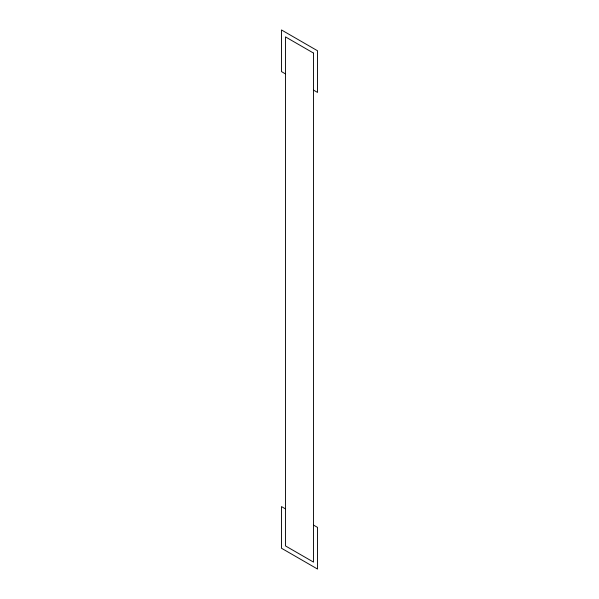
<?xml version="1.0" encoding="UTF-8"?>
<svg xmlns="http://www.w3.org/2000/svg" width="599" height="599" viewBox="0 0 599 599"><rect width="100%" height="100%" fill="white"/><g stroke="black" fill="none" stroke-linecap="round" stroke-linejoin="round"><path stroke-width="0.9" d="M285.476 73.909L281.463 71.595L281.463 29.95L317.537 50.773L317.537 92.418L313.524 90.105M285.476 508.895L281.463 506.582L281.463 548.227L317.537 569.05L317.537 527.405L313.524 525.091M313.524 53.086L285.476 36.891L285.476 545.914L313.524 562.109L313.524 53.086"/></g></svg>
